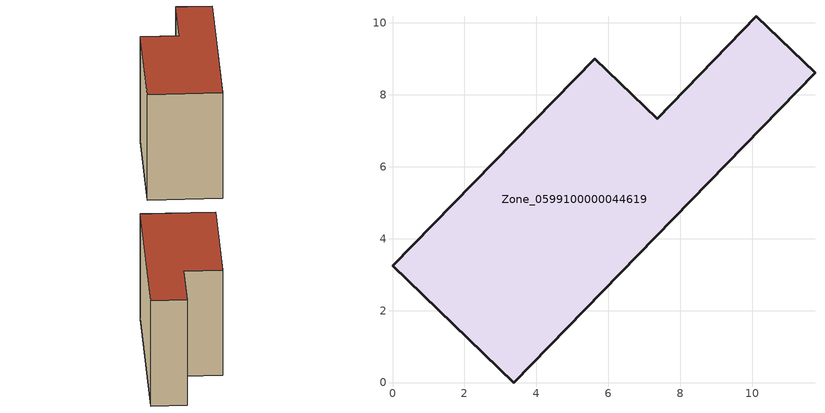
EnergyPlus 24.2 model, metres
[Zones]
Zone_0599100000044619
 floor ground (C_G): 3.37,0 0,3.25 5.62,9.01 7.36,7.33 10.12,10.18 11.75,8.61 z0
 wall outside (C_F): 3.37,0 11.75,8.61 10.12,10.18 7.36,7.33 5.62,9.01 0,3.25 3.37,0 z0:7.28
 roof outside (C_R): 0,3.25 3.37,0 11.75,8.61 10.12,10.18 7.36,7.33 5.62,9.01 z7.28
[BUILDING]
Pand.0599100000044619: North Axis=0; Terrain=City; Loads Convergence Tolerance Value=0.04; Temperature Convergence Tolerance Value=0.4; Solar Distribution=FullExterior; Maximum Number of Warmup Days=25; Minimum Number of Warmup Days=1
[Site:Location]
Rotterdam.The.Hague.AP_ZH_NLD Design_Conditions: Latitude=51.96; Longitude=4.45; Time Zone=1; Elevation=-4.5
[SITE:GROUNDTEMPERATURE:BUILDINGSURFACE]
18, 18, 18, 18, 18, 18, 18, 18, 18, 18, 18, 18
[MATERIAL] Thermal Absorptance=0.9; Solar Absorptance=0.7; Visible Absorptance=0.7
Name | Roughness | Thickness | Conductivity | Density | Specific Heat
G.TI.1946 | MediumSmooth | 0.15 | 1 | 540 | 1210
F.TI.1946 | Rough | 0.3 | 0.857143 | 1920 | 840
R.TI.1946 | MediumRough | 0.2 | 0.1 | 1500 | 1000
[CONSTRUCTION]
C_G: G.TI.1946
C_F: F.TI.1946
C_R: R.TI.1946
[ZONE]
Zone_0599100000044619: Type=1; Multiplier=1; Ceiling Height=Autocalculate; Volume=Autocalculate; Floor Area=autocalculate; Part of Total Floor Area=Yes
[ZONEINFILTRATION:DESIGNFLOWRATE]
Infil_Zone_0599100000044619: Zone or ZoneList or Space or SpaceList=Zone_0599100000044619; Schedule=AlwaysOn; Design Flow Rate Calculation Method=Flow/Area; Flow Rate per Floor Area=0.003; Constant Term Coefficient=1; Temperature Term Coefficient=0; Velocity Term Coefficient=0; Velocity Squared Term Coefficient=0
[HVACTEMPLATE:ZONE:IDEALLOADSAIRSYSTEM]
Zone_0599100000044619: Maximum Heating Supply Air Temperature=50; Minimum Cooling Supply Air Temperature=13; Maximum Heating Supply Air Humidity Ratio=0.0156; Minimum Cooling Supply Air Humidity Ratio=0.0077; Heating Limit=NoLimit; Cooling Limit=NoLimit; Dehumidification Control Type=ConstantSensibleHeatRatio; Cooling Sensible Heat Ratio=0.7; Dehumidification Setpoint=60; Humidification Control Type=None; Humidification Setpoint=30; Outdoor Air Method=None; Outdoor Air Flow Rate per Person=0.00944; Outdoor Air Flow Rate per Zone Floor Area=0; Outdoor Air Flow Rate per Zone=0; Demand Controlled Ventilation Type=None; Outdoor Air Economizer Type=NoEconomizer; Heat Recovery Type=None; Sensible Heat Recovery Effectiveness=0.7; Latent Heat Recovery Effectiveness=0.65
[ZONECONTROL:THERMOSTAT]
ThermostatControl_Zone_0599100000044619: Zone or ZoneList=Zone_0599100000044619; Control Type Schedule=DualSetpointControlType; Control 1=Thermostat_Zone_0599100000044619; Temperature Difference Between Cutout And Setpoint=0
[THERMOSTATSETPOINT:DUALSETPOINT]
Thermostat_Zone_0599100000044619: Heating Setpoint Temperature Schedule=HeatingSetpoint_Zone_0599100000044619; Cooling Setpoint Temperature Schedule=CoolingSetpoint_Zone_0599100000044619
[SCHEDULE:COMPACT]
HeatingSetpoint_Zone_0599100000044619: Through: 12/31, For: AllDays, Until: 24:00, 21
CoolingSetpoint_Zone_0599100000044619: Through: 12/31, For: AllDays, Until: 24:00, 24
DualSetpointControlType: Through: 12/31, For: AllDays, Until: 24:00, 4
AlwaysOn: Through: 12/31, For: AllDays, Until: 24:00, 1
